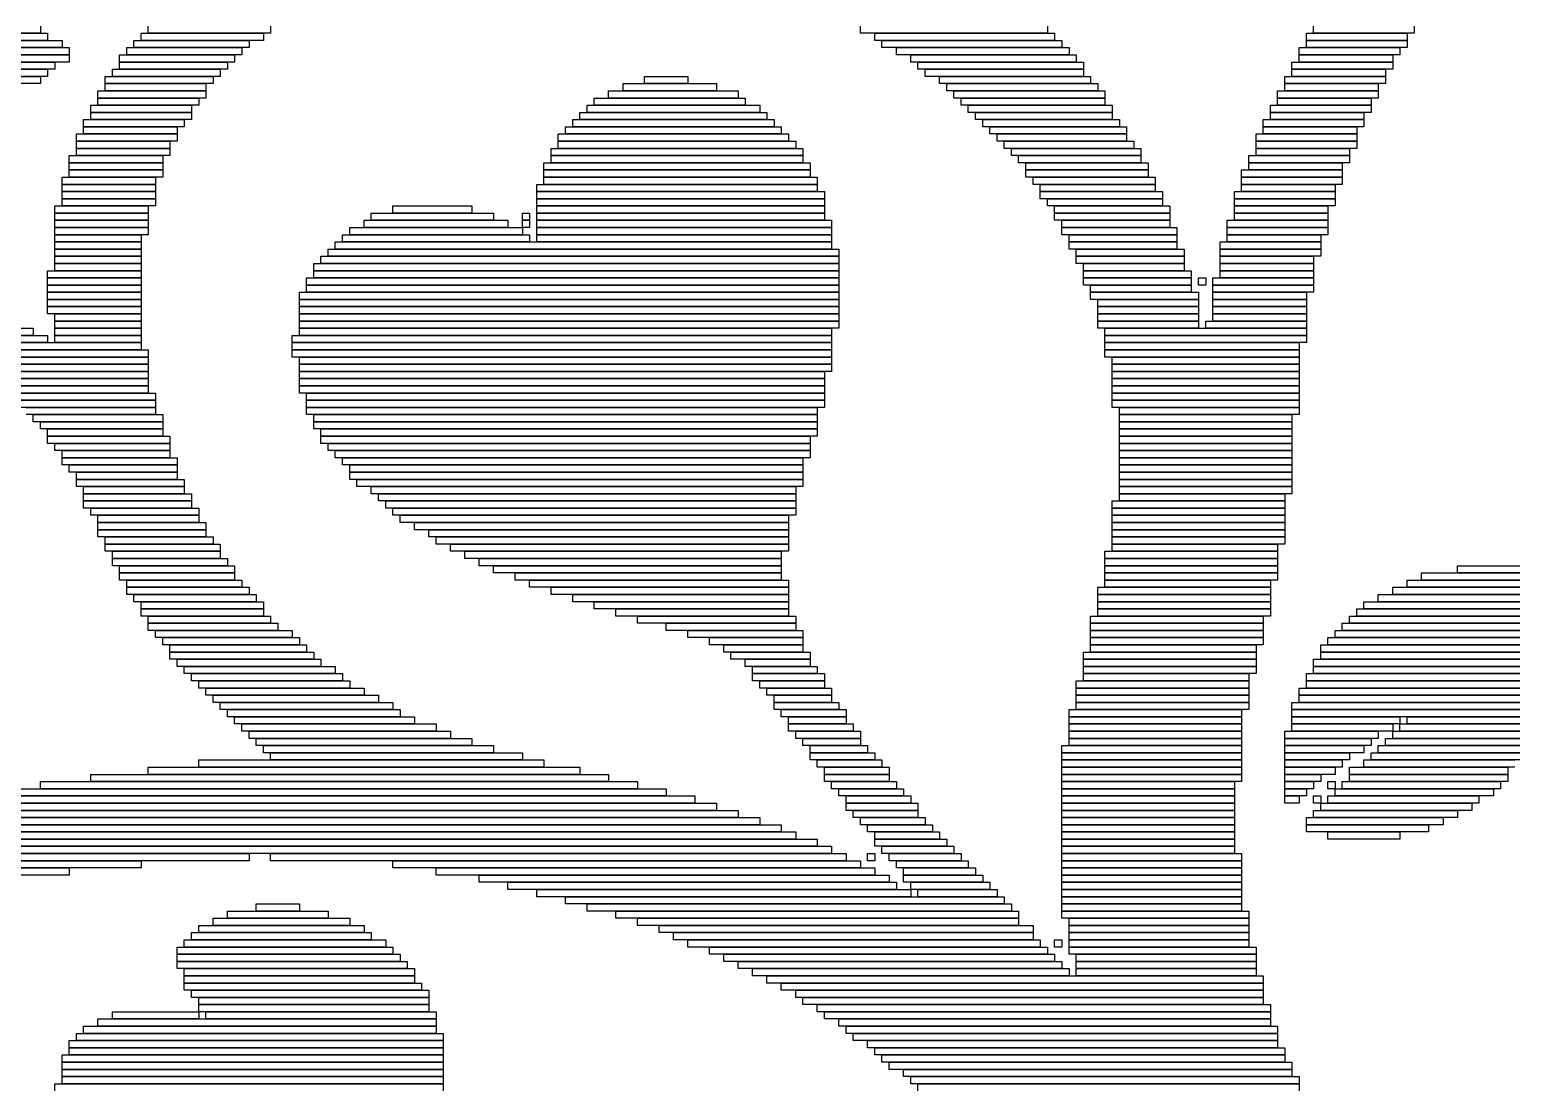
# Model space of a CAD drawing. Extents: x 48 to 975, y 50 to 982.
# Drawn here: x 250.5 to 456.5, y 624.5 to 771.5 of the extents above; entities that cross this region are included whole.
import ezdxf

# ---------------------------------------------------------------- set-up
doc = ezdxf.new("R2010")
doc.units = 0

msp = doc.modelspace()

# ---------------------------------------------------------------- linework, layer by layer
for p, q in [((252, 771), (203, 771)), ((203, 771), (253, 771)), ((252, 772), (252, 771)), ((253, 771), (253, 770)), ((266, 771), (283, 771)), ((266, 770), (266, 771)), ((267, 771), (267, 772)), ((284, 771), (267, 771)), ((283, 771), (283, 770)), ((284, 772), (284, 771)), ((366, 771), (366, 772)), ((392, 771), (366, 771)), ((368, 771), (393, 771)), ((368, 770), (368, 771)), ((392, 772), (392, 771)), ((393, 771), (393, 770)), ((428, 771), (442, 771)), ((428, 770), (428, 771)), ((429, 771), (429, 772)), ((443, 771), (429, 771)), ((442, 771), (442, 770)), ((443, 772), (443, 771)), ((253, 770), (203, 770)), ((204, 770), (255, 770)), ((255, 769), (204, 769)), ((205, 769), (256, 769)), ((255, 770), (255, 769)), ((256, 769), (256, 768)), ((264, 769), (280, 769)), ((264, 768), (264, 769)), ((265, 770), (281, 770)), ((265, 769), (265, 770)), ((281, 769), (265, 769)), ((283, 770), (266, 770)), ((280, 769), (280, 768)), ((281, 770), (281, 769)), ((393, 770), (368, 770)), ((369, 770), (394, 770)), ((369, 769), (369, 770)), ((394, 769), (369, 769)), ((371, 769), (395, 769)), ((371, 768), (371, 769)), ((394, 770), (394, 769)), ((395, 769), (395, 768)), ((427, 769), (441, 769)), ((427, 768), (427, 769)), ((442, 770), (428, 770)), ((428, 770), (442, 770)), ((428, 769), (428, 770)), ((442, 769), (428, 769)), ((441, 769), (441, 768)), ((442, 770), (442, 769)), ((256, 768), (205, 768)), ((206, 768), (256, 768)), ((256, 767), (206, 767)), ((207, 767), (254, 767)), ((254, 767), (254, 766)), ((256, 768), (256, 767)), ((263, 768), (279, 768)), ((263, 767), (263, 768)), ((279, 767), (263, 767)), ((263, 767), (278, 767)), ((263, 766), (263, 767)), ((280, 768), (264, 768)), ((278, 767), (278, 766)), ((279, 768), (279, 767)), ((395, 768), (371, 768)), ((373, 768), (396, 768)), ((373, 767), (373, 768)), ((396, 767), (373, 767)), ((374, 767), (397, 767)), ((374, 766), (374, 767)), ((396, 768), (396, 767)), ((397, 767), (397, 766)), ((426, 767), (440, 767)), ((426, 766), (426, 767)), ((441, 768), (427, 768)), ((427, 768), (440, 768)), ((427, 767), (427, 768)), ((440, 767), (427, 767)), ((440, 768), (440, 767)), ((440, 767), (440, 766)), ((254, 766), (207, 766)), ((208, 766), (253, 766)), ((253, 765), (208, 765)), ((210, 765), (252, 765)), ((252, 765), (252, 764)), ((253, 766), (253, 765)), ((261, 765), (276, 765)), ((261, 764), (261, 765)), ((262, 766), (277, 766)), ((262, 765), (262, 766)), ((277, 765), (262, 765)), ((278, 766), (263, 766)), ((276, 765), (276, 764)), ((277, 766), (277, 765)), ((336, 765), (342, 765)), ((336, 764), (336, 765)), ((342, 765), (342, 764)), ((397, 766), (374, 766)), ((375, 766), (397, 766)), ((375, 765), (375, 766)), ((397, 765), (375, 765)), ((377, 765), (398, 765)), ((377, 764), (377, 765)), ((397, 766), (397, 765)), ((398, 765), (398, 764)), ((425, 765), (439, 765)), ((425, 764), (425, 765)), ((440, 766), (426, 766)), ((426, 766), (439, 766)), ((426, 765), (426, 766)), ((439, 765), (426, 765)), ((439, 766), (439, 765)), ((439, 765), (439, 764)), ((252, 764), (210, 764)), ((260, 763), (275, 763)), ((260, 762), (260, 763)), ((276, 764), (261, 764)), ((261, 764), (275, 764)), ((261, 763), (261, 764)), ((275, 763), (261, 763)), ((275, 764), (275, 763)), ((275, 763), (275, 762)), ((331, 763), (349, 763)), ((331, 762), (331, 763)), ((333, 764), (346, 764)), ((333, 763), (333, 764)), ((346, 763), (333, 763)), ((342, 764), (336, 764)), ((346, 764), (346, 763)), ((349, 763), (349, 762)), ((398, 764), (377, 764)), ((378, 764), (399, 764)), ((378, 763), (378, 764)), ((399, 763), (378, 763)), ((379, 763), (400, 763)), ((379, 762), (379, 763)), ((399, 764), (399, 763)), ((400, 763), (400, 762)), ((424, 763), (438, 763)), ((424, 762), (424, 763)), ((439, 764), (425, 764)), ((425, 764), (438, 764)), ((425, 763), (425, 764)), ((438, 763), (425, 763)), ((438, 764), (438, 763)), ((438, 763), (438, 762)), ((259, 761), (273, 761)), ((259, 760), (259, 761)), ((275, 762), (260, 762)), ((260, 762), (274, 762)), ((260, 761), (260, 762)), ((274, 761), (260, 761)), ((273, 761), (273, 760)), ((274, 762), (274, 761)), ((328, 761), (352, 761)), ((328, 760), (328, 761)), ((329, 762), (350, 762)), ((329, 761), (329, 762)), ((350, 761), (329, 761)), ((349, 762), (331, 762)), ((350, 762), (350, 761)), ((352, 761), (352, 760)), ((400, 762), (379, 762)), ((380, 762), (400, 762)), ((380, 761), (380, 762)), ((400, 761), (380, 761)), ((381, 761), (401, 761)), ((381, 760), (381, 761)), ((400, 762), (400, 761)), ((401, 761), (401, 760)), ((423, 761), (437, 761)), ((423, 760), (423, 761)), ((438, 762), (424, 762)), ((424, 762), (437, 762)), ((424, 761), (424, 762)), ((437, 761), (424, 761)), ((437, 762), (437, 761)), ((437, 761), (437, 760)), ((258, 759), (272, 759)), ((258, 758), (258, 759)), ((273, 760), (259, 760)), ((259, 760), (273, 760)), ((259, 759), (259, 760)), ((273, 759), (259, 759)), ((272, 759), (272, 758)), ((273, 760), (273, 759)), ((326, 759), (354, 759)), ((326, 758), (326, 759)), ((327, 760), (353, 760)), ((327, 759), (327, 760)), ((353, 759), (327, 759)), ((352, 760), (328, 760)), ((353, 760), (353, 759)), ((354, 759), (354, 758)), ((401, 760), (381, 760)), ((382, 760), (401, 760)), ((382, 759), (382, 760)), ((401, 759), (382, 759)), ((383, 759), (402, 759)), ((383, 758), (383, 759)), ((401, 760), (401, 759)), ((402, 759), (402, 758)), ((422, 759), (436, 759)), ((422, 758), (422, 759)), ((437, 760), (423, 760)), ((423, 760), (436, 760)), ((423, 759), (423, 760)), ((436, 759), (423, 759)), ((436, 760), (436, 759)), ((436, 759), (436, 758)), ((257, 757), (271, 757)), ((257, 756), (257, 757)), ((272, 758), (258, 758)), ((258, 758), (271, 758)), ((258, 757), (258, 758)), ((271, 757), (258, 757)), ((271, 758), (271, 757)), ((271, 757), (271, 756)), ((324, 757), (356, 757)), ((324, 756), (324, 757)), ((325, 758), (355, 758)), ((325, 757), (325, 758)), ((355, 757), (325, 757)), ((354, 758), (326, 758)), ((355, 758), (355, 757)), ((356, 757), (356, 756)), ((402, 758), (383, 758)), ((384, 758), (403, 758)), ((384, 757), (384, 758)), ((403, 757), (384, 757)), ((385, 757), (403, 757)), ((385, 756), (385, 757)), ((403, 758), (403, 757)), ((403, 757), (403, 756)), ((421, 757), (435, 757)), ((421, 756), (421, 757)), ((436, 758), (422, 758)), ((422, 758), (435, 758)), ((422, 757), (422, 758)), ((435, 757), (422, 757)), ((435, 758), (435, 757)), ((435, 757), (435, 756)), ((256, 754), (269, 754)), ((256, 753), (256, 754)), ((271, 756), (257, 756)), ((257, 756), (270, 756)), ((257, 755), (257, 756)), ((270, 755), (257, 755)), ((257, 755), (270, 755)), ((257, 754), (257, 755)), ((270, 754), (257, 754)), ((269, 754), (269, 753)), ((270, 756), (270, 755)), ((270, 755), (270, 754)), ((323, 755), (358, 755)), ((323, 754), (323, 755)), ((358, 754), (323, 754)), ((323, 754), (358, 754)), ((323, 753), (323, 754)), ((356, 756), (324, 756)), ((324, 756), (357, 756)), ((324, 755), (324, 756)), ((357, 755), (324, 755)), ((357, 756), (357, 755)), ((358, 755), (358, 754)), ((358, 754), (358, 753)), ((403, 756), (385, 756)), ((386, 756), (404, 756)), ((386, 755), (386, 756)), ((404, 755), (386, 755)), ((387, 755), (405, 755)), ((387, 754), (387, 755)), ((405, 754), (387, 754)), ((388, 754), (405, 754)), ((388, 753), (388, 754)), ((404, 756), (404, 755)), ((405, 755), (405, 754)), ((405, 754), (405, 753)), ((420, 754), (434, 754)), ((420, 753), (420, 754)), ((435, 756), (421, 756)), ((421, 756), (435, 756)), ((421, 755), (421, 756)), ((435, 755), (421, 755)), ((421, 755), (434, 755)), ((421, 754), (421, 755)), ((434, 754), (421, 754)), ((434, 755), (434, 754)), ((434, 754), (434, 753)), ((435, 756), (435, 755)), ((269, 753), (256, 753)), ((256, 753), (269, 753)), ((256, 752), (256, 753)), ((269, 752), (256, 752)), ((256, 752), (269, 752)), ((256, 751), (256, 752)), ((269, 753), (269, 752)), ((269, 752), (269, 751)), ((322, 753), (359, 753)), ((322, 752), (322, 753)), ((359, 752), (322, 752)), ((322, 752), (359, 752)), ((322, 751), (322, 752)), ((358, 753), (323, 753)), ((359, 753), (359, 752)), ((359, 752), (359, 751)), ((405, 753), (388, 753)), ((389, 753), (406, 753)), ((389, 752), (389, 753)), ((406, 752), (389, 752)), ((389, 752), (406, 752)), ((389, 751), (389, 752)), ((406, 753), (406, 752)), ((406, 752), (406, 751)), ((419, 752), (433, 752)), ((419, 751), (419, 752)), ((434, 753), (420, 753)), ((420, 753), (433, 753)), ((420, 752), (420, 753)), ((433, 752), (420, 752)), ((433, 753), (433, 752)), ((433, 752), (433, 751)), ((255, 751), (268, 751)), ((255, 750), (255, 751)), ((268, 750), (255, 750)), ((255, 750), (268, 750)), ((255, 749), (255, 750)), ((269, 751), (256, 751)), ((268, 751), (268, 750)), ((268, 750), (268, 749)), ((321, 750), (360, 750)), ((321, 749), (321, 750)), ((359, 751), (322, 751)), ((322, 751), (360, 751)), ((322, 750), (322, 751)), ((360, 750), (322, 750)), ((360, 751), (360, 750)), ((360, 750), (360, 749)), ((406, 751), (389, 751)), ((390, 751), (407, 751)), ((390, 750), (390, 751)), ((407, 750), (390, 750)), ((391, 750), (407, 750)), ((391, 749), (391, 750)), ((407, 751), (407, 750)), ((407, 750), (407, 749)), ((433, 751), (419, 751)), ((419, 751), (433, 751)), ((419, 750), (419, 751)), ((433, 750), (419, 750)), ((419, 750), (432, 750)), ((419, 749), (419, 750)), ((432, 750), (432, 749)), ((433, 751), (433, 750)), ((268, 749), (255, 749)), ((255, 749), (268, 749)), ((255, 748), (255, 749)), ((268, 748), (255, 748)), ((255, 748), (268, 748)), ((255, 747), (255, 748)), ((268, 749), (268, 748)), ((268, 748), (268, 747)), ((360, 749), (321, 749)), ((321, 749), (361, 749)), ((321, 748), (321, 749)), ((361, 748), (321, 748)), ((321, 748), (361, 748)), ((321, 747), (321, 748)), ((361, 749), (361, 748)), ((361, 748), (361, 747)), ((407, 749), (391, 749)), ((391, 749), (408, 749)), ((391, 748), (391, 749)), ((408, 748), (391, 748)), ((392, 748), (408, 748)), ((392, 747), (392, 748)), ((408, 749), (408, 748)), ((408, 748), (408, 747)), ((418, 749), (432, 749)), ((418, 748), (418, 749)), ((432, 748), (418, 748)), ((418, 748), (432, 748)), ((418, 747), (418, 748)), ((432, 749), (419, 749)), ((432, 749), (432, 748)), ((432, 748), (432, 747)), ((254, 747), (267, 747)), ((254, 746), (254, 747)), ((267, 746), (254, 746)), ((254, 746), (267, 746)), ((254, 745), (254, 746)), ((268, 747), (255, 747)), ((267, 747), (267, 746)), ((267, 746), (267, 745)), ((298, 746), (315, 746)), ((298, 745), (298, 746)), ((301, 747), (312, 747)), ((301, 746), (301, 747)), ((312, 746), (301, 746)), ((312, 747), (312, 746)), ((315, 746), (315, 745)), ((319, 746), (320, 746)), ((319, 745), (319, 746)), ((320, 746), (320, 745)), ((361, 747), (321, 747)), ((321, 747), (361, 747)), ((321, 746), (321, 747)), ((361, 746), (321, 746)), ((321, 746), (361, 746)), ((321, 745), (321, 746)), ((361, 747), (361, 746)), ((361, 746), (361, 745)), ((408, 747), (392, 747)), ((393, 747), (409, 747)), ((393, 746), (393, 747)), ((409, 746), (393, 746)), ((393, 746), (409, 746)), ((393, 745), (393, 746)), ((409, 747), (409, 746)), ((409, 746), (409, 745)), ((432, 747), (418, 747)), ((418, 747), (431, 747)), ((418, 746), (418, 747)), ((431, 746), (418, 746)), ((418, 746), (431, 746)), ((418, 745), (418, 746)), ((431, 747), (431, 746)), ((431, 746), (431, 745)), ((267, 745), (254, 745)), ((254, 745), (267, 745)), ((254, 744), (254, 745)), ((267, 744), (254, 744)), ((254, 744), (267, 744)), ((254, 743), (254, 744)), ((267, 745), (267, 744)), ((267, 744), (267, 743)), ((295, 744), (319, 744)), ((295, 743), (295, 744)), ((297, 745), (317, 745)), ((297, 744), (297, 745)), ((317, 744), (297, 744)), ((315, 745), (298, 745)), ((317, 745), (317, 744)), ((320, 745), (319, 745)), ((319, 745), (320, 745)), ((319, 744), (319, 745)), ((320, 744), (319, 744)), ((319, 744), (319, 743)), ((320, 745), (320, 744)), ((361, 745), (321, 745)), ((321, 745), (362, 745)), ((321, 744), (321, 745)), ((362, 744), (321, 744)), ((321, 744), (362, 744)), ((321, 743), (321, 744)), ((362, 745), (362, 744)), ((362, 744), (362, 743)), ((409, 745), (393, 745)), ((394, 745), (409, 745)), ((394, 744), (394, 745)), ((409, 744), (394, 744)), ((394, 744), (410, 744)), ((394, 743), (394, 744)), ((409, 745), (409, 744)), ((410, 744), (410, 743)), ((417, 745), (431, 745)), ((417, 744), (417, 745)), ((431, 744), (417, 744)), ((417, 744), (431, 744)), ((417, 743), (417, 744)), ((431, 745), (418, 745)), ((431, 745), (431, 744)), ((431, 744), (431, 743)), ((267, 743), (254, 743)), ((254, 743), (266, 743)), ((254, 742), (254, 743)), ((266, 742), (254, 742)), ((254, 742), (266, 742)), ((254, 741), (254, 742)), ((266, 743), (266, 742)), ((266, 742), (266, 741)), ((293, 742), (362, 742)), ((293, 741), (293, 742)), ((294, 743), (320, 743)), ((294, 742), (294, 743)), ((320, 742), (294, 742)), ((319, 743), (295, 743)), ((320, 743), (320, 742)), ((362, 743), (321, 743)), ((321, 743), (362, 743)), ((321, 742), (321, 743)), ((362, 742), (321, 742)), ((362, 743), (362, 742)), ((362, 742), (362, 741)), ((410, 743), (394, 743)), ((395, 743), (410, 743)), ((395, 742), (395, 743)), ((410, 742), (395, 742)), ((395, 742), (410, 742)), ((395, 741), (395, 742)), ((410, 743), (410, 742)), ((410, 742), (410, 741)), ((416, 742), (430, 742)), ((416, 741), (416, 742)), ((431, 743), (417, 743)), ((417, 743), (430, 743)), ((417, 742), (417, 743)), ((430, 742), (417, 742)), ((430, 743), (430, 742)), ((430, 742), (430, 741)), ((266, 741), (254, 741)), ((254, 741), (266, 741)), ((254, 740), (254, 741)), ((266, 740), (254, 740)), ((254, 740), (266, 740)), ((254, 739), (254, 740)), ((266, 741), (266, 740)), ((266, 740), (266, 739)), ((291, 740), (363, 740)), ((291, 739), (291, 740)), ((292, 741), (363, 741)), ((292, 740), (292, 741)), ((363, 740), (292, 740)), ((362, 741), (293, 741)), ((363, 741), (363, 740)), ((363, 740), (363, 739)), ((410, 741), (395, 741)), ((396, 741), (411, 741)), ((396, 740), (396, 741)), ((411, 740), (396, 740)), ((396, 740), (411, 740)), ((396, 739), (396, 740)), ((411, 741), (411, 740)), ((411, 740), (411, 739)), ((430, 741), (416, 741)), ((416, 741), (430, 741)), ((416, 740), (416, 741)), ((430, 740), (416, 740)), ((416, 740), (429, 740)), ((416, 739), (416, 740)), ((429, 740), (429, 739)), ((430, 741), (430, 740)), ((253, 738), (266, 738)), ((253, 737), (253, 738)), ((266, 739), (254, 739)), ((254, 739), (266, 739)), ((254, 738), (254, 739)), ((266, 738), (254, 738)), ((266, 739), (266, 738)), ((266, 738), (266, 737)), ((290, 739), (363, 739)), ((290, 738), (290, 739)), ((363, 738), (290, 738)), ((290, 738), (363, 738)), ((290, 737), (290, 738)), ((363, 739), (291, 739)), ((363, 739), (363, 738)), ((363, 738), (363, 737)), ((411, 739), (396, 739)), ((397, 739), (411, 739)), ((397, 738), (397, 739)), ((411, 738), (397, 738)), ((397, 738), (412, 738)), ((397, 737), (397, 738)), ((411, 739), (411, 738)), ((412, 738), (412, 737)), ((429, 739), (416, 739)), ((416, 739), (429, 739)), ((416, 738), (416, 739)), ((429, 738), (416, 738)), ((416, 738), (429, 738)), ((416, 737), (416, 738)), ((429, 739), (429, 738)), ((429, 738), (429, 737)), ((266, 737), (253, 737)), ((253, 737), (266, 737)), ((253, 736), (253, 737)), ((266, 736), (253, 736)), ((253, 736), (266, 736)), ((253, 735), (253, 736)), ((266, 737), (266, 736)), ((266, 736), (266, 735)), ((289, 737), (363, 737)), ((289, 736), (289, 737)), ((363, 736), (289, 736)), ((289, 736), (363, 736)), ((289, 735), (289, 736)), ((363, 737), (290, 737)), ((363, 737), (363, 736)), ((363, 736), (363, 735)), ((412, 737), (397, 737)), ((397, 737), (412, 737)), ((397, 736), (397, 737)), ((412, 736), (397, 736)), ((398, 736), (412, 736)), ((398, 735), (398, 736)), ((412, 737), (412, 736)), ((412, 736), (412, 735)), ((413, 737), (414, 737)), ((413, 736), (413, 737)), ((414, 736), (413, 736)), ((414, 737), (414, 736)), ((415, 737), (429, 737)), ((415, 736), (415, 737)), ((429, 736), (415, 736)), ((415, 736), (429, 736)), ((415, 735), (415, 736)), ((429, 737), (416, 737)), ((429, 737), (429, 736)), ((429, 736), (429, 735)), ((266, 735), (253, 735)), ((253, 735), (266, 735)), ((253, 734), (253, 735)), ((266, 734), (253, 734)), ((253, 734), (266, 734)), ((253, 733), (253, 734)), ((266, 735), (266, 734)), ((266, 734), (266, 733)), ((288, 735), (363, 735)), ((288, 734), (288, 735)), ((363, 734), (288, 734)), ((288, 734), (363, 734)), ((288, 733), (288, 734)), ((363, 735), (289, 735)), ((363, 735), (363, 734)), ((363, 734), (363, 733)), ((412, 735), (398, 735)), ((398, 735), (413, 735)), ((398, 734), (398, 735)), ((413, 734), (398, 734)), ((399, 734), (413, 734)), ((399, 733), (399, 734)), ((413, 735), (413, 734)), ((413, 734), (413, 733)), ((429, 735), (415, 735)), ((415, 735), (428, 735)), ((415, 734), (415, 735)), ((428, 734), (415, 734)), ((415, 734), (428, 734)), ((415, 733), (415, 734)), ((428, 735), (428, 734)), ((428, 734), (428, 733)), ((266, 733), (253, 733)), ((253, 733), (266, 733)), ((253, 732), (253, 733)), ((266, 732), (253, 732)), ((254, 732), (266, 732)), ((254, 731), (254, 732)), ((266, 733), (266, 732)), ((266, 732), (266, 731)), ((363, 733), (288, 733)), ((288, 733), (363, 733)), ((288, 732), (288, 733)), ((363, 732), (288, 732)), ((288, 732), (363, 732)), ((288, 731), (288, 732)), ((363, 733), (363, 732)), ((363, 732), (363, 731)), ((413, 733), (399, 733)), ((399, 733), (413, 733)), ((399, 732), (399, 733)), ((413, 732), (399, 732)), ((399, 732), (413, 732)), ((399, 731), (399, 732)), ((413, 733), (413, 732)), ((413, 732), (413, 731)), ((428, 733), (415, 733)), ((415, 733), (428, 733)), ((415, 732), (415, 733)), ((428, 732), (415, 732)), ((415, 732), (428, 732)), ((415, 731), (415, 732)), ((428, 733), (428, 732)), ((428, 732), (428, 731)), ((212, 730), (251, 730)), ((251, 730), (251, 729)), ((266, 731), (254, 731)), ((254, 731), (266, 731)), ((254, 730), (254, 731)), ((266, 730), (254, 730)), ((254, 730), (266, 730)), ((254, 729), (254, 730)), ((266, 731), (266, 730)), ((266, 730), (266, 729)), ((363, 731), (288, 731)), ((288, 731), (363, 731)), ((288, 730), (288, 731)), ((363, 730), (288, 730)), ((288, 730), (362, 730)), ((288, 729), (288, 730)), ((362, 730), (362, 729)), ((363, 731), (363, 730)), ((413, 731), (399, 731)), ((399, 731), (413, 731)), ((399, 730), (399, 731)), ((413, 730), (399, 730)), ((400, 730), (428, 730)), ((400, 729), (400, 730)), ((413, 731), (413, 730)), ((414, 731), (428, 731)), ((414, 730), (414, 731)), ((428, 730), (414, 730)), ((428, 731), (415, 731)), ((428, 731), (428, 730)), ((428, 730), (428, 729)), ((208, 728), (266, 728)), ((210, 729), (253, 729)), ((253, 728), (210, 728)), ((251, 729), (212, 729)), ((253, 729), (253, 728)), ((266, 729), (254, 729)), ((254, 729), (266, 729)), ((254, 728), (254, 729)), ((266, 728), (254, 728)), ((266, 729), (266, 728)), ((266, 728), (266, 727)), ((287, 729), (362, 729)), ((287, 728), (287, 729)), ((362, 728), (287, 728)), ((287, 728), (362, 728)), ((287, 727), (287, 728)), ((362, 729), (288, 729)), ((362, 729), (362, 728)), ((362, 728), (362, 727)), ((428, 729), (400, 729)), ((400, 729), (428, 729)), ((400, 728), (400, 729)), ((428, 728), (400, 728)), ((400, 728), (427, 728)), ((400, 727), (400, 728)), ((427, 728), (427, 727)), ((428, 729), (428, 728)), ((266, 727), (208, 727)), ((233, 727), (267, 727)), ((267, 726), (233, 726)), ((237, 726), (267, 726)), ((267, 727), (267, 726)), ((267, 726), (267, 725)), ((362, 727), (287, 727)), ((287, 727), (362, 727)), ((287, 726), (287, 727)), ((362, 726), (287, 726)), ((288, 726), (362, 726)), ((288, 725), (288, 726)), ((362, 727), (362, 726)), ((362, 726), (362, 725)), ((427, 727), (400, 727)), ((400, 727), (427, 727)), ((400, 726), (400, 727)), ((427, 726), (400, 726)), ((401, 726), (427, 726)), ((401, 725), (401, 726)), ((427, 727), (427, 726)), ((427, 726), (427, 725)), ((267, 725), (237, 725)), ((240, 725), (267, 725)), ((267, 724), (240, 724)), ((242, 724), (267, 724)), ((267, 725), (267, 724)), ((267, 724), (267, 723)), ((362, 725), (288, 725)), ((288, 725), (362, 725)), ((288, 724), (288, 725)), ((362, 724), (288, 724)), ((288, 724), (361, 724)), ((288, 723), (288, 724)), ((361, 724), (361, 723)), ((362, 725), (362, 724)), ((427, 725), (401, 725)), ((401, 725), (427, 725)), ((401, 724), (401, 725)), ((427, 724), (401, 724)), ((401, 724), (427, 724)), ((401, 723), (401, 724)), ((427, 725), (427, 724)), ((427, 724), (427, 723)), ((267, 723), (242, 723)), ((244, 723), (267, 723)), ((267, 722), (244, 722)), ((246, 722), (267, 722)), ((267, 721), (246, 721)), ((247, 721), (268, 721)), ((267, 723), (267, 722)), ((267, 722), (267, 721)), ((268, 721), (268, 720)), ((361, 723), (288, 723)), ((288, 723), (361, 723)), ((288, 722), (288, 723)), ((361, 722), (288, 722)), ((288, 722), (361, 722)), ((288, 721), (288, 722)), ((361, 721), (288, 721)), ((289, 721), (361, 721)), ((289, 720), (289, 721)), ((361, 723), (361, 722)), ((361, 722), (361, 721)), ((361, 721), (361, 720)), ((427, 723), (401, 723)), ((401, 723), (427, 723)), ((401, 722), (401, 723)), ((427, 722), (401, 722)), ((401, 722), (427, 722)), ((401, 721), (401, 722)), ((427, 721), (401, 721)), ((401, 721), (427, 721)), ((401, 720), (401, 721)), ((427, 723), (427, 722)), ((427, 722), (427, 721)), ((427, 721), (427, 720)), ((268, 720), (247, 720)), ((248, 720), (268, 720)), ((268, 719), (248, 719)), ((250, 719), (268, 719)), ((268, 720), (268, 719)), ((268, 719), (268, 718)), ((361, 720), (289, 720)), ((289, 720), (361, 720)), ((289, 719), (289, 720)), ((361, 719), (289, 719)), ((289, 719), (360, 719)), ((289, 718), (289, 719)), ((360, 719), (360, 718)), ((361, 720), (361, 719)), ((427, 720), (401, 720)), ((401, 720), (427, 720)), ((401, 719), (401, 720)), ((427, 719), (401, 719)), ((402, 719), (427, 719)), ((402, 718), (402, 719)), ((427, 720), (427, 719)), ((427, 719), (427, 718)), ((268, 718), (250, 718)), ((251, 718), (269, 718)), ((251, 717), (251, 718)), ((269, 717), (251, 717)), ((252, 717), (269, 717)), ((252, 716), (252, 717)), ((269, 718), (269, 717)), ((269, 717), (269, 716)), ((360, 718), (289, 718)), ((290, 718), (360, 718)), ((290, 717), (290, 718)), ((360, 717), (290, 717)), ((290, 717), (360, 717)), ((290, 716), (290, 717)), ((360, 718), (360, 717)), ((360, 717), (360, 716)), ((427, 718), (402, 718)), ((402, 718), (426, 718)), ((402, 717), (402, 718)), ((426, 717), (402, 717)), ((402, 717), (426, 717)), ((402, 716), (402, 717)), ((426, 718), (426, 717)), ((426, 717), (426, 716)), ((269, 716), (252, 716)), ((253, 716), (269, 716)), ((253, 715), (253, 716)), ((269, 715), (253, 715)), ((253, 715), (270, 715)), ((253, 714), (253, 715)), ((269, 716), (269, 715)), ((270, 715), (270, 714)), ((360, 716), (290, 716)), ((291, 716), (360, 716)), ((291, 715), (291, 716)), ((360, 715), (291, 715)), ((291, 715), (359, 715)), ((291, 714), (291, 715)), ((359, 715), (359, 714)), ((360, 716), (360, 715)), ((426, 716), (402, 716)), ((402, 716), (426, 716)), ((402, 715), (402, 716)), ((426, 715), (402, 715)), ((402, 715), (426, 715)), ((402, 714), (402, 715)), ((426, 716), (426, 715)), ((426, 715), (426, 714)), ((270, 714), (253, 714)), ((254, 714), (270, 714)), ((254, 713), (254, 714)), ((270, 713), (254, 713)), ((255, 713), (270, 713)), ((255, 712), (255, 713)), ((270, 714), (270, 713)), ((270, 713), (270, 712)), ((359, 714), (291, 714)), ((292, 714), (359, 714)), ((292, 713), (292, 714)), ((359, 713), (292, 713)), ((293, 713), (359, 713)), ((293, 712), (293, 713)), ((359, 714), (359, 713)), ((359, 713), (359, 712)), ((426, 714), (402, 714)), ((402, 714), (426, 714)), ((402, 713), (402, 714)), ((426, 713), (402, 713)), ((402, 713), (426, 713)), ((402, 712), (402, 713)), ((426, 714), (426, 713)), ((426, 713), (426, 712)), ((270, 712), (255, 712)), ((255, 712), (271, 712)), ((255, 711), (255, 712)), ((271, 711), (255, 711)), ((256, 711), (271, 711)), ((256, 710), (256, 711)), ((271, 712), (271, 711)), ((271, 711), (271, 710)), ((359, 712), (293, 712)), ((294, 712), (358, 712)), ((294, 711), (294, 712)), ((358, 711), (294, 711)), ((295, 711), (358, 711)), ((295, 710), (295, 711)), ((358, 712), (358, 711)), ((358, 711), (358, 710)), ((426, 712), (402, 712)), ((402, 712), (426, 712)), ((402, 711), (402, 712)), ((426, 711), (402, 711)), ((402, 711), (426, 711)), ((402, 710), (402, 711)), ((426, 712), (426, 711)), ((426, 711), (426, 710)), ((271, 710), (256, 710)), ((257, 710), (271, 710)), ((257, 709), (257, 710)), ((271, 709), (257, 709)), ((257, 709), (272, 709)), ((257, 708), (257, 709)), ((271, 710), (271, 709)), ((272, 709), (272, 708)), ((358, 710), (295, 710)), ((295, 710), (358, 710)), ((295, 709), (295, 710)), ((358, 709), (295, 709)), ((296, 709), (358, 709)), ((296, 708), (296, 709)), ((358, 710), (358, 709)), ((358, 709), (358, 708)), ((426, 710), (402, 710)), ((402, 710), (426, 710)), ((402, 709), (402, 710)), ((426, 709), (402, 709)), ((402, 709), (426, 709)), ((402, 708), (402, 709)), ((426, 710), (426, 709)), ((426, 709), (426, 708)), ((272, 708), (257, 708)), ((258, 708), (272, 708)), ((258, 707), (258, 708)), ((272, 707), (258, 707)), ((258, 707), (273, 707)), ((258, 706), (258, 707)), ((272, 708), (272, 707)), ((273, 707), (273, 706)), ((358, 708), (296, 708)), ((298, 708), (357, 708)), ((298, 707), (298, 708)), ((357, 707), (298, 707)), ((299, 707), (357, 707)), ((299, 706), (299, 707)), ((357, 708), (357, 707)), ((357, 707), (357, 706)), ((426, 708), (402, 708)), ((402, 708), (426, 708)), ((402, 707), (402, 708)), ((426, 707), (402, 707)), ((402, 707), (425, 707)), ((402, 706), (402, 707)), ((425, 707), (425, 706)), ((426, 708), (426, 707)), ((273, 706), (258, 706)), ((258, 706), (273, 706)), ((258, 705), (258, 706)), ((273, 705), (258, 705)), ((259, 705), (274, 705)), ((259, 704), (259, 705)), ((273, 706), (273, 705)), ((274, 705), (274, 704)), ((357, 706), (299, 706)), ((300, 706), (357, 706)), ((300, 705), (300, 706)), ((357, 705), (300, 705)), ((301, 705), (357, 705)), ((301, 704), (301, 705)), ((357, 706), (357, 705)), ((357, 705), (357, 704)), ((401, 706), (425, 706)), ((401, 705), (401, 706)), ((425, 705), (401, 705)), ((401, 705), (425, 705)), ((401, 704), (401, 705)), ((425, 706), (402, 706)), ((425, 706), (425, 705)), ((425, 705), (425, 704)), ((274, 704), (259, 704)), ((260, 704), (274, 704)), ((260, 703), (260, 704)), ((274, 703), (260, 703)), ((260, 703), (275, 703)), ((260, 702), (260, 703)), ((274, 704), (274, 703)), ((275, 703), (275, 702)), ((357, 704), (301, 704)), ((302, 704), (356, 704)), ((302, 703), (302, 704)), ((356, 703), (302, 703)), ((304, 703), (356, 703)), ((304, 702), (304, 703)), ((356, 704), (356, 703)), ((356, 703), (356, 702)), ((425, 704), (401, 704)), ((401, 704), (425, 704)), ((401, 703), (401, 704)), ((425, 703), (401, 703)), ((401, 703), (425, 703)), ((401, 702), (401, 703)), ((425, 704), (425, 703)), ((425, 703), (425, 702)), ((275, 702), (260, 702)), ((260, 702), (275, 702)), ((260, 701), (260, 702)), ((275, 701), (260, 701)), ((261, 701), (276, 701)), ((261, 700), (261, 701)), ((275, 702), (275, 701)), ((276, 701), (276, 700)), ((356, 702), (304, 702)), ((306, 702), (356, 702)), ((306, 701), (306, 702)), ((356, 701), (306, 701)), ((307, 701), (356, 701)), ((307, 700), (307, 701)), ((356, 702), (356, 701)), ((356, 701), (356, 700)), ((425, 702), (401, 702)), ((401, 702), (425, 702)), ((401, 701), (401, 702)), ((425, 701), (401, 701)), ((401, 701), (425, 701)), ((401, 700), (401, 701)), ((425, 702), (425, 701)), ((425, 701), (425, 700)), ((276, 700), (261, 700)), ((261, 700), (277, 700)), ((261, 699), (261, 700)), ((277, 699), (261, 699)), ((262, 699), (277, 699)), ((262, 698), (262, 699)), ((277, 700), (277, 699)), ((277, 699), (277, 698)), ((356, 700), (307, 700)), ((309, 700), (356, 700)), ((309, 699), (309, 700)), ((356, 699), (309, 699)), ((311, 699), (355, 699)), ((311, 698), (311, 699)), ((355, 699), (355, 698)), ((356, 700), (356, 699)), ((400, 699), (424, 699)), ((400, 698), (400, 699)), ((425, 700), (401, 700)), ((401, 700), (424, 700)), ((401, 699), (401, 700)), ((424, 699), (401, 699)), ((424, 700), (424, 699)), ((424, 699), (424, 698)), ((277, 698), (262, 698)), ((262, 698), (278, 698)), ((262, 697), (262, 698)), ((278, 697), (262, 697)), ((263, 697), (279, 697)), ((263, 696), (263, 697)), ((278, 698), (278, 697)), ((279, 697), (279, 696)), ((355, 698), (311, 698)), ((313, 698), (355, 698)), ((313, 697), (313, 698)), ((355, 697), (313, 697)), ((315, 697), (355, 697)), ((315, 696), (315, 697)), ((355, 698), (355, 697)), ((355, 697), (355, 696)), ((424, 698), (400, 698)), ((400, 698), (424, 698)), ((400, 697), (400, 698)), ((424, 697), (400, 697)), ((400, 697), (424, 697)), ((400, 696), (400, 697)), ((424, 698), (424, 697)), ((424, 697), (424, 696)), ((449, 697), (467, 697)), ((449, 696), (449, 697)), ((279, 696), (263, 696)), ((263, 696), (279, 696)), ((263, 695), (263, 696)), ((279, 695), (263, 695)), ((264, 695), (280, 695)), ((264, 694), (264, 695)), ((279, 696), (279, 695)), ((280, 695), (280, 694)), ((355, 696), (315, 696)), ((318, 696), (355, 696)), ((318, 695), (318, 696)), ((355, 695), (318, 695)), ((320, 695), (356, 695)), ((320, 694), (320, 695)), ((355, 696), (355, 695)), ((356, 695), (356, 694)), ((424, 696), (400, 696)), ((400, 696), (424, 696)), ((400, 695), (400, 696)), ((424, 695), (400, 695)), ((400, 695), (423, 695)), ((400, 694), (400, 695)), ((423, 695), (423, 694)), ((424, 696), (424, 695)), ((442, 695), (466, 695)), ((442, 694), (442, 695)), ((444, 696), (466, 696)), ((444, 695), (444, 696)), ((466, 695), (444, 695)), ((467, 696), (449, 696)), ((280, 694), (264, 694)), ((264, 694), (281, 694)), ((264, 693), (264, 694)), ((281, 693), (264, 693)), ((265, 693), (282, 693)), ((265, 692), (265, 693)), ((281, 694), (281, 693)), ((282, 693), (282, 692)), ((356, 694), (320, 694)), ((323, 694), (356, 694)), ((323, 693), (323, 694)), ((356, 693), (323, 693)), ((326, 693), (356, 693)), ((326, 692), (326, 693)), ((356, 694), (356, 693)), ((356, 693), (356, 692)), ((399, 694), (423, 694)), ((399, 693), (399, 694)), ((423, 693), (399, 693)), ((399, 693), (423, 693)), ((399, 692), (399, 693)), ((423, 694), (400, 694)), ((423, 694), (423, 693)), ((423, 693), (423, 692)), ((438, 693), (466, 693)), ((438, 692), (438, 693)), ((440, 694), (466, 694)), ((440, 693), (440, 694)), ((466, 693), (440, 693)), ((466, 694), (442, 694)), ((282, 692), (265, 692)), ((266, 692), (283, 692)), ((266, 691), (266, 692)), ((283, 691), (266, 691)), ((266, 691), (283, 691)), ((266, 690), (266, 691)), ((283, 692), (283, 691)), ((283, 691), (283, 690)), ((356, 692), (326, 692)), ((329, 692), (356, 692)), ((329, 691), (329, 692)), ((356, 691), (329, 691)), ((332, 691), (356, 691)), ((332, 690), (332, 691)), ((356, 692), (356, 691)), ((356, 691), (356, 690)), ((423, 692), (399, 692)), ((399, 692), (423, 692)), ((399, 691), (399, 692)), ((423, 691), (399, 691)), ((399, 691), (423, 691)), ((399, 690), (399, 691)), ((423, 692), (423, 691)), ((423, 691), (423, 690)), ((435, 691), (465, 691)), ((435, 690), (435, 691)), ((436, 692), (465, 692)), ((436, 691), (436, 692)), ((465, 691), (436, 691)), ((466, 692), (438, 692)), ((283, 690), (266, 690)), ((267, 690), (284, 690)), ((267, 689), (267, 690)), ((284, 689), (267, 689)), ((267, 689), (285, 689)), ((267, 688), (267, 689)), ((284, 690), (284, 689)), ((285, 689), (285, 688)), ((356, 690), (332, 690)), ((335, 690), (357, 690)), ((335, 689), (335, 690)), ((357, 689), (335, 689)), ((339, 689), (357, 689)), ((339, 688), (339, 689)), ((357, 690), (357, 689)), ((357, 689), (357, 688)), ((398, 690), (422, 690)), ((398, 689), (398, 690)), ((422, 689), (398, 689)), ((398, 689), (422, 689)), ((398, 688), (398, 689)), ((423, 690), (399, 690)), ((422, 690), (422, 689)), ((422, 689), (422, 688)), ((433, 689), (465, 689)), ((433, 688), (433, 689)), ((434, 690), (465, 690)), ((434, 689), (434, 690)), ((465, 689), (434, 689)), ((465, 690), (435, 690)), ((285, 688), (267, 688)), ((268, 688), (287, 688)), ((268, 687), (268, 688)), ((287, 687), (268, 687)), ((269, 687), (288, 687)), ((269, 686), (269, 687)), ((288, 686), (269, 686)), ((270, 686), (289, 686)), ((270, 685), (270, 686)), ((287, 688), (287, 687)), ((288, 687), (288, 686)), ((289, 686), (289, 685)), ((357, 688), (339, 688)), ((342, 688), (358, 688)), ((342, 687), (342, 688)), ((358, 687), (342, 687)), ((345, 687), (358, 687)), ((345, 686), (345, 687)), ((358, 686), (345, 686)), ((347, 686), (358, 686)), ((347, 685), (347, 686)), ((358, 688), (358, 687)), ((358, 687), (358, 686)), ((358, 686), (358, 685)), ((422, 688), (398, 688)), ((398, 688), (422, 688)), ((398, 687), (398, 688)), ((422, 687), (398, 687)), ((398, 687), (422, 687)), ((398, 686), (398, 687)), ((422, 686), (398, 686)), ((398, 686), (421, 686)), ((398, 685), (398, 686)), ((421, 686), (421, 685)), ((422, 688), (422, 687)), ((422, 687), (422, 686)), ((430, 686), (464, 686)), ((430, 685), (430, 686)), ((431, 687), (464, 687)), ((431, 686), (431, 687)), ((464, 686), (431, 686)), ((432, 688), (464, 688)), ((432, 687), (432, 688)), ((464, 687), (432, 687)), ((465, 688), (433, 688)), ((289, 685), (270, 685)), ((270, 685), (290, 685)), ((270, 684), (270, 685)), ((290, 684), (270, 684)), ((271, 684), (291, 684)), ((271, 683), (271, 684)), ((290, 685), (290, 684)), ((291, 684), (291, 683)), ((358, 685), (347, 685)), ((348, 685), (359, 685)), ((348, 684), (348, 685)), ((359, 684), (348, 684)), ((350, 684), (359, 684)), ((350, 683), (350, 684)), ((359, 685), (359, 684)), ((359, 684), (359, 683)), ((397, 685), (421, 685)), ((397, 684), (397, 685)), ((421, 684), (397, 684)), ((397, 684), (421, 684)), ((397, 683), (397, 684)), ((421, 685), (398, 685)), ((421, 685), (421, 684)), ((421, 684), (421, 683)), ((429, 684), (464, 684)), ((429, 683), (429, 684)), ((464, 685), (430, 685)), ((430, 685), (464, 685)), ((430, 684), (430, 685)), ((464, 684), (430, 684)), ((291, 683), (271, 683)), ((272, 683), (293, 683)), ((272, 682), (272, 683)), ((293, 682), (272, 682)), ((273, 682), (294, 682)), ((273, 681), (273, 682)), ((293, 683), (293, 682)), ((294, 682), (294, 681)), ((359, 683), (350, 683)), ((351, 683), (360, 683)), ((351, 682), (351, 683)), ((360, 682), (351, 682)), ((351, 682), (361, 682)), ((351, 681), (351, 682)), ((360, 683), (360, 682)), ((361, 682), (361, 681)), ((421, 683), (397, 683)), ((397, 683), (421, 683)), ((397, 682), (397, 683)), ((421, 682), (397, 682)), ((397, 682), (420, 682)), ((397, 681), (397, 682)), ((420, 682), (420, 681)), ((421, 683), (421, 682)), ((428, 682), (463, 682)), ((428, 681), (428, 682)), ((464, 683), (429, 683)), ((429, 683), (463, 683)), ((429, 682), (429, 683)), ((463, 682), (429, 682)), ((294, 681), (273, 681)), ((274, 681), (295, 681)), ((274, 680), (274, 681)), ((295, 680), (274, 680)), ((275, 680), (297, 680)), ((275, 679), (275, 680)), ((295, 681), (295, 680)), ((297, 680), (297, 679)), ((361, 681), (351, 681)), ((352, 681), (361, 681)), ((352, 680), (352, 681)), ((361, 680), (352, 680)), ((353, 680), (362, 680)), ((353, 679), (353, 680)), ((361, 681), (361, 680)), ((362, 680), (362, 679)), ((396, 681), (420, 681)), ((396, 680), (396, 681)), ((420, 680), (396, 680)), ((396, 680), (420, 680)), ((396, 679), (396, 680)), ((420, 681), (397, 681)), ((420, 681), (420, 680)), ((420, 680), (420, 679)), ((427, 680), (463, 680)), ((427, 679), (427, 680)), ((463, 681), (428, 681)), ((428, 681), (463, 681)), ((428, 680), (428, 681)), ((463, 680), (428, 680)), ((297, 679), (275, 679)), ((276, 679), (299, 679)), ((276, 678), (276, 679)), ((299, 678), (276, 678)), ((277, 678), (301, 678)), ((277, 677), (277, 678)), ((299, 679), (299, 678)), ((301, 678), (301, 677)), ((362, 679), (353, 679)), ((354, 679), (362, 679)), ((354, 678), (354, 679)), ((362, 678), (354, 678)), ((354, 678), (363, 678)), ((354, 677), (354, 678)), ((362, 679), (362, 678)), ((363, 678), (363, 677)), ((420, 679), (396, 679)), ((396, 679), (420, 679)), ((396, 678), (396, 679)), ((420, 678), (396, 678)), ((396, 678), (420, 678)), ((396, 677), (396, 678)), ((420, 679), (420, 678)), ((420, 678), (420, 677)), ((426, 678), (462, 678)), ((426, 677), (426, 678)), ((463, 679), (427, 679)), ((427, 679), (462, 679)), ((427, 678), (427, 679)), ((462, 678), (427, 678)), ((301, 677), (277, 677)), ((278, 677), (302, 677)), ((278, 676), (278, 677)), ((302, 676), (278, 676)), ((279, 676), (304, 676)), ((279, 675), (279, 676)), ((302, 677), (302, 676)), ((304, 676), (304, 675)), ((363, 677), (354, 677)), ((355, 677), (364, 677)), ((355, 676), (355, 677)), ((364, 676), (355, 676)), ((356, 676), (364, 676)), ((356, 675), (356, 676)), ((364, 677), (364, 676)), ((364, 676), (364, 675)), ((395, 677), (419, 677)), ((395, 676), (395, 677)), ((419, 676), (395, 676)), ((395, 676), (419, 676)), ((395, 675), (395, 676)), ((420, 677), (396, 677)), ((419, 677), (419, 676)), ((419, 676), (419, 675)), ((462, 677), (426, 677)), ((426, 677), (461, 677)), ((426, 676), (426, 677)), ((461, 676), (426, 676)), ((426, 676), (441, 676)), ((426, 675), (426, 676)), ((441, 676), (441, 675)), ((442, 676), (461, 676)), ((442, 675), (442, 676)), ((304, 675), (279, 675)), ((280, 675), (307, 675)), ((280, 674), (280, 675)), ((307, 674), (280, 674)), ((281, 674), (309, 674)), ((281, 673), (281, 674)), ((307, 675), (307, 674)), ((309, 674), (309, 673)), ((364, 675), (356, 675)), ((356, 675), (365, 675)), ((356, 674), (356, 675)), ((365, 674), (356, 674)), ((357, 674), (366, 674)), ((357, 673), (357, 674)), ((365, 675), (365, 674)), ((366, 674), (366, 673)), ((419, 675), (395, 675)), ((395, 675), (419, 675)), ((395, 674), (395, 675)), ((419, 674), (395, 674)), ((395, 674), (419, 674)), ((395, 673), (395, 674)), ((419, 675), (419, 674)), ((419, 674), (419, 673)), ((425, 674), (438, 674)), ((425, 673), (425, 674)), ((441, 675), (426, 675)), ((426, 675), (440, 675)), ((426, 674), (426, 675)), ((440, 674), (426, 674)), ((438, 674), (438, 673)), ((440, 675), (440, 674)), ((440, 674), (460, 674)), ((440, 673), (440, 674)), ((441, 675), (460, 675)), ((441, 674), (441, 675)), ((460, 674), (441, 674)), ((461, 675), (442, 675)), ((309, 673), (281, 673)), ((282, 673), (312, 673)), ((282, 672), (282, 673)), ((312, 672), (282, 672)), ((283, 672), (315, 672)), ((283, 671), (283, 672)), ((312, 673), (312, 672)), ((315, 672), (315, 671)), ((366, 673), (357, 673)), ((358, 673), (366, 673)), ((358, 672), (358, 673)), ((366, 672), (358, 672)), ((359, 672), (367, 672)), ((359, 671), (359, 672)), ((366, 673), (366, 672)), ((367, 672), (367, 671)), ((394, 672), (419, 672)), ((394, 671), (394, 672)), ((419, 673), (395, 673)), ((395, 673), (419, 673)), ((395, 672), (395, 673)), ((419, 672), (395, 672)), ((419, 673), (419, 672)), ((419, 672), (419, 671)), ((438, 673), (425, 673)), ((425, 673), (437, 673)), ((425, 672), (425, 673)), ((437, 672), (425, 672)), ((425, 672), (436, 672)), ((425, 671), (425, 672)), ((436, 672), (436, 671)), ((437, 673), (437, 672)), ((438, 672), (459, 672)), ((438, 671), (438, 672)), ((439, 673), (459, 673)), ((439, 672), (439, 673)), ((459, 672), (439, 672)), ((460, 673), (440, 673)), ((274, 670), (322, 670)), ((274, 669), (274, 670)), ((315, 671), (283, 671)), ((284, 671), (319, 671)), ((284, 670), (284, 671)), ((319, 670), (284, 670)), ((319, 671), (319, 670)), ((322, 670), (322, 669)), ((367, 671), (359, 671)), ((359, 671), (368, 671)), ((359, 670), (359, 671)), ((368, 670), (359, 670)), ((360, 670), (369, 670)), ((360, 669), (360, 670)), ((368, 671), (368, 670)), ((369, 670), (369, 669)), ((419, 671), (394, 671)), ((394, 671), (419, 671)), ((394, 670), (394, 671)), ((419, 670), (394, 670)), ((394, 670), (419, 670)), ((394, 669), (394, 670)), ((419, 671), (419, 670)), ((419, 670), (419, 669)), ((436, 671), (425, 671)), ((425, 671), (434, 671)), ((425, 670), (425, 671)), ((434, 670), (425, 670)), ((425, 670), (433, 670)), ((425, 669), (425, 670)), ((433, 670), (433, 669)), ((434, 671), (434, 670)), ((436, 670), (457, 670)), ((436, 669), (436, 670)), ((437, 671), (458, 671)), ((437, 670), (437, 671)), ((458, 670), (437, 670)), ((459, 671), (438, 671)), ((259, 668), (331, 668)), ((259, 667), (259, 668)), ((267, 669), (327, 669)), ((267, 668), (267, 669)), ((327, 668), (267, 668)), ((322, 669), (274, 669)), ((327, 669), (327, 668)), ((331, 668), (331, 667)), ((369, 669), (360, 669)), ((361, 669), (370, 669)), ((361, 668), (361, 669)), ((370, 668), (361, 668)), ((361, 668), (370, 668)), ((361, 667), (361, 668)), ((370, 669), (370, 668)), ((370, 668), (370, 667)), ((419, 669), (394, 669)), ((394, 669), (419, 669)), ((394, 668), (394, 669)), ((419, 668), (394, 668)), ((394, 668), (419, 668)), ((394, 667), (394, 668)), ((419, 669), (419, 668)), ((419, 668), (419, 667)), ((433, 669), (425, 669)), ((425, 669), (432, 669)), ((425, 668), (425, 669)), ((432, 668), (425, 668)), ((425, 668), (430, 668)), ((425, 667), (425, 668)), ((430, 668), (430, 667)), ((432, 669), (432, 668)), ((434, 669), (456, 669)), ((434, 668), (434, 669)), ((456, 668), (434, 668)), ((434, 668), (456, 668)), ((434, 667), (434, 668)), ((457, 669), (436, 669)), ((456, 669), (456, 668)), ((456, 668), (456, 667)), ((245, 666), (339, 666)), ((252, 667), (335, 667)), ((252, 666), (252, 667)), ((335, 666), (252, 666)), ((331, 667), (259, 667)), ((335, 667), (335, 666)), ((339, 666), (339, 665)), ((370, 667), (361, 667)), ((362, 667), (371, 667)), ((362, 666), (362, 667)), ((371, 666), (362, 666)), ((363, 666), (372, 666)), ((363, 665), (363, 666)), ((371, 667), (371, 666)), ((372, 666), (372, 665)), ((419, 667), (394, 667)), ((394, 667), (418, 667)), ((394, 666), (394, 667)), ((418, 666), (394, 666)), ((394, 666), (418, 666)), ((394, 665), (394, 666)), ((418, 667), (418, 666)), ((418, 666), (418, 665)), ((430, 667), (425, 667)), ((425, 667), (429, 667)), ((425, 666), (425, 667)), ((429, 666), (425, 666)), ((425, 666), (428, 666)), ((425, 665), (425, 666)), ((428, 666), (428, 665)), ((429, 667), (429, 666)), ((431, 667), (432, 667)), ((431, 666), (431, 667)), ((432, 666), (431, 666)), ((432, 667), (432, 666)), ((432, 666), (454, 666)), ((432, 665), (432, 666)), ((433, 667), (455, 667)), ((433, 666), (433, 667)), ((455, 666), (433, 666)), ((456, 667), (434, 667)), ((454, 666), (454, 665)), ((455, 667), (455, 666)), ((186, 664), (346, 664)), ((235, 665), (343, 665)), ((343, 664), (235, 664)), ((339, 665), (245, 665)), ((343, 665), (343, 664)), ((346, 664), (346, 663)), ((372, 665), (363, 665)), ((364, 665), (373, 665)), ((364, 664), (364, 665)), ((373, 664), (364, 664)), ((364, 664), (374, 664)), ((364, 663), (364, 664)), ((373, 665), (373, 664)), ((374, 664), (374, 663)), ((418, 665), (394, 665)), ((394, 665), (418, 665)), ((394, 664), (394, 665)), ((418, 664), (394, 664)), ((394, 664), (418, 664)), ((394, 663), (394, 664)), ((418, 665), (418, 664)), ((418, 664), (418, 663)), ((428, 665), (425, 665)), ((425, 665), (427, 665)), ((425, 664), (425, 665)), ((427, 664), (425, 664)), ((427, 665), (427, 664)), ((429, 665), (430, 665)), ((429, 664), (429, 665)), ((430, 664), (429, 664)), ((430, 665), (430, 664)), ((430, 664), (451, 664)), ((430, 663), (430, 664)), ((431, 665), (452, 665)), ((431, 664), (431, 665)), ((452, 664), (431, 664)), ((454, 665), (432, 665)), ((451, 664), (451, 663)), ((452, 665), (452, 664)), ((346, 663), (186, 663)), ((189, 663), (349, 663)), ((349, 662), (189, 662)), ((192, 662), (352, 662)), ((349, 663), (349, 662)), ((352, 662), (352, 661)), ((374, 663), (364, 663)), ((365, 663), (374, 663)), ((365, 662), (365, 663)), ((374, 662), (365, 662)), ((366, 662), (375, 662)), ((366, 661), (366, 662)), ((374, 663), (374, 662)), ((375, 662), (375, 661)), ((418, 663), (394, 663)), ((394, 663), (418, 663)), ((394, 662), (394, 663)), ((418, 662), (394, 662)), ((394, 662), (418, 662)), ((394, 661), (394, 662)), ((418, 663), (418, 662)), ((418, 662), (418, 661)), ((428, 662), (447, 662)), ((428, 661), (428, 662)), ((429, 663), (449, 663)), ((429, 662), (429, 663)), ((449, 662), (429, 662)), ((451, 663), (430, 663)), ((447, 662), (447, 661)), ((449, 663), (449, 662)), ((352, 661), (192, 661)), ((195, 661), (355, 661)), ((355, 660), (195, 660)), ((198, 660), (357, 660)), ((355, 661), (355, 660)), ((357, 660), (357, 659)), ((375, 661), (366, 661)), ((367, 661), (376, 661)), ((367, 660), (367, 661)), ((376, 660), (367, 660)), ((368, 660), (377, 660)), ((368, 659), (368, 660)), ((376, 661), (376, 660)), ((377, 660), (377, 659)), ((418, 661), (394, 661)), ((394, 661), (418, 661)), ((394, 660), (394, 661)), ((418, 660), (394, 660)), ((394, 660), (418, 660)), ((394, 659), (394, 660)), ((418, 661), (418, 660)), ((418, 660), (418, 659)), ((447, 661), (428, 661)), ((428, 661), (445, 661)), ((428, 660), (428, 661)), ((445, 660), (428, 660)), ((431, 660), (441, 660)), ((431, 659), (431, 660)), ((441, 660), (441, 659)), ((445, 661), (445, 660)), ((357, 659), (198, 659)), ((203, 659), (360, 659)), ((360, 658), (203, 658)), ((207, 658), (362, 658)), ((360, 659), (360, 658)), ((362, 658), (362, 657)), ((377, 659), (368, 659)), ((368, 659), (378, 659)), ((368, 658), (368, 659)), ((378, 658), (368, 658)), ((369, 658), (379, 658)), ((369, 657), (369, 658)), ((378, 659), (378, 658)), ((379, 658), (379, 657)), ((418, 659), (394, 659)), ((394, 659), (418, 659)), ((394, 658), (394, 659)), ((418, 658), (394, 658)), ((394, 658), (418, 658)), ((394, 657), (394, 658)), ((418, 659), (418, 658)), ((418, 658), (418, 657)), ((441, 659), (431, 659)), ((199, 656), (266, 656)), ((204, 657), (281, 657)), ((281, 656), (204, 656)), ((362, 657), (207, 657)), ((266, 656), (266, 655)), ((281, 657), (281, 656)), ((284, 657), (364, 657)), ((284, 656), (284, 657)), ((364, 656), (284, 656)), ((301, 656), (366, 656)), ((301, 655), (301, 656)), ((364, 657), (364, 656)), ((366, 656), (366, 655)), ((367, 657), (368, 657)), ((367, 656), (367, 657)), ((368, 656), (367, 656)), ((368, 657), (368, 656)), ((379, 657), (369, 657)), ((370, 657), (380, 657)), ((370, 656), (370, 657)), ((380, 656), (370, 656)), ((371, 656), (381, 656)), ((371, 655), (371, 656)), ((380, 657), (380, 656)), ((381, 656), (381, 655)), ((418, 657), (394, 657)), ((394, 657), (419, 657)), ((394, 656), (394, 657)), ((419, 656), (394, 656)), ((394, 656), (419, 656)), ((394, 655), (394, 656)), ((419, 657), (419, 656)), ((419, 656), (419, 655)), ((195, 655), (256, 655)), ((256, 654), (195, 654)), ((266, 655), (199, 655)), ((256, 655), (256, 654)), ((366, 655), (301, 655)), ((307, 655), (368, 655)), ((307, 654), (307, 655)), ((368, 654), (307, 654)), ((313, 654), (370, 654)), ((313, 653), (313, 654)), ((368, 655), (368, 654)), ((370, 654), (370, 653)), ((381, 655), (371, 655)), ((372, 655), (382, 655)), ((372, 654), (372, 655)), ((382, 654), (372, 654)), ((372, 654), (383, 654)), ((372, 653), (372, 654)), ((382, 655), (382, 654)), ((383, 654), (383, 653)), ((419, 655), (394, 655)), ((394, 655), (419, 655)), ((394, 654), (394, 655)), ((419, 654), (394, 654)), ((394, 654), (419, 654)), ((394, 653), (394, 654)), ((419, 655), (419, 654)), ((419, 654), (419, 653)), ((370, 653), (313, 653)), ((317, 653), (371, 653)), ((317, 652), (317, 653)), ((371, 652), (317, 652)), ((321, 652), (373, 652)), ((321, 651), (321, 652)), ((373, 651), (321, 651)), ((325, 651), (386, 651)), ((325, 650), (325, 651)), ((371, 653), (371, 652)), ((383, 653), (372, 653)), ((373, 653), (384, 653)), ((373, 652), (373, 653)), ((384, 652), (373, 652)), ((373, 652), (373, 651)), ((374, 652), (385, 652)), ((374, 651), (374, 652)), ((385, 651), (374, 651)), ((384, 653), (384, 652)), ((385, 652), (385, 651)), ((386, 651), (386, 650)), ((419, 653), (394, 653)), ((394, 653), (419, 653)), ((394, 652), (394, 653)), ((419, 652), (394, 652)), ((394, 652), (419, 652)), ((394, 651), (394, 652)), ((419, 651), (394, 651)), ((394, 651), (419, 651)), ((394, 650), (394, 651)), ((419, 653), (419, 652)), ((419, 652), (419, 651)), ((419, 651), (419, 650)), ((278, 649), (292, 649)), ((278, 648), (278, 649)), ((282, 650), (288, 650)), ((282, 649), (282, 650)), ((288, 649), (282, 649)), ((288, 650), (288, 649)), ((292, 649), (292, 648)), ((386, 650), (325, 650)), ((328, 650), (387, 650)), ((328, 649), (328, 650)), ((387, 649), (328, 649)), ((332, 649), (388, 649)), ((332, 648), (332, 649)), ((387, 650), (387, 649)), ((388, 649), (388, 648)), ((419, 650), (394, 650)), ((394, 650), (419, 650)), ((394, 649), (394, 650)), ((419, 649), (394, 649)), ((394, 649), (420, 649)), ((394, 648), (394, 649)), ((419, 650), (419, 649)), ((420, 649), (420, 648)), ((274, 647), (297, 647)), ((274, 646), (274, 647)), ((276, 648), (295, 648)), ((276, 647), (276, 648)), ((295, 647), (276, 647)), ((292, 648), (278, 648)), ((295, 648), (295, 647)), ((297, 647), (297, 646)), ((388, 648), (332, 648)), ((335, 648), (388, 648)), ((335, 647), (335, 648)), ((388, 647), (335, 647)), ((338, 647), (390, 647)), ((338, 646), (338, 647)), ((388, 648), (388, 647)), ((390, 647), (390, 646)), ((420, 648), (394, 648)), ((395, 648), (420, 648)), ((395, 647), (395, 648)), ((420, 647), (395, 647)), ((395, 647), (420, 647)), ((395, 646), (395, 647)), ((420, 648), (420, 647)), ((420, 647), (420, 646)), ((272, 645), (300, 645)), ((272, 644), (272, 645)), ((273, 646), (298, 646)), ((273, 645), (273, 646)), ((298, 645), (273, 645)), ((297, 646), (274, 646)), ((298, 646), (298, 645)), ((300, 645), (300, 644)), ((390, 646), (338, 646)), ((340, 646), (390, 646)), ((340, 645), (340, 646)), ((390, 645), (340, 645)), ((342, 645), (391, 645)), ((342, 644), (342, 645)), ((390, 646), (390, 645)), ((391, 645), (391, 644)), ((393, 645), (394, 645)), ((393, 644), (393, 645)), ((394, 645), (394, 644)), ((420, 646), (395, 646)), ((395, 646), (420, 646)), ((395, 645), (395, 646)), ((420, 645), (395, 645)), ((395, 645), (420, 645)), ((395, 644), (395, 645)), ((420, 646), (420, 645)), ((420, 645), (420, 644)), ((271, 644), (301, 644)), ((271, 643), (271, 644)), ((301, 643), (271, 643)), ((271, 643), (302, 643)), ((271, 642), (271, 643)), ((300, 644), (272, 644)), ((301, 644), (301, 643)), ((302, 643), (302, 642)), ((391, 644), (342, 644)), ((345, 644), (392, 644)), ((345, 643), (345, 644)), ((392, 643), (345, 643)), ((347, 643), (393, 643)), ((347, 642), (347, 643)), ((392, 644), (392, 643)), ((394, 644), (393, 644)), ((393, 643), (393, 642)), ((420, 644), (395, 644)), ((395, 644), (421, 644)), ((395, 643), (395, 644)), ((421, 643), (395, 643)), ((396, 643), (421, 643)), ((396, 642), (396, 643)), ((421, 644), (421, 643)), ((421, 643), (421, 642)), ((302, 642), (271, 642)), ((271, 642), (303, 642)), ((271, 641), (271, 642)), ((303, 641), (271, 641)), ((272, 641), (304, 641)), ((272, 640), (272, 641)), ((303, 642), (303, 641)), ((304, 641), (304, 640)), ((393, 642), (347, 642)), ((349, 642), (394, 642)), ((349, 641), (349, 642)), ((394, 641), (349, 641)), ((351, 641), (395, 641)), ((351, 640), (351, 641)), ((394, 642), (394, 641)), ((395, 641), (395, 640)), ((421, 642), (396, 642)), ((396, 642), (421, 642)), ((396, 641), (396, 642)), ((421, 641), (396, 641)), ((396, 641), (421, 641)), ((396, 640), (396, 641)), ((421, 642), (421, 641)), ((421, 641), (421, 640)), ((304, 640), (272, 640)), ((272, 640), (304, 640)), ((272, 639), (272, 640)), ((304, 639), (272, 639)), ((272, 639), (305, 639)), ((272, 638), (272, 639)), ((304, 640), (304, 639)), ((305, 639), (305, 638)), ((395, 640), (351, 640)), ((353, 640), (422, 640)), ((353, 639), (353, 640)), ((422, 639), (353, 639)), ((355, 639), (422, 639)), ((355, 638), (355, 639)), ((421, 640), (396, 640)), ((422, 640), (422, 639)), ((422, 639), (422, 638)), ((305, 638), (272, 638)), ((273, 638), (306, 638)), ((273, 637), (273, 638)), ((306, 637), (273, 637)), ((274, 637), (306, 637)), ((274, 636), (274, 637)), ((306, 638), (306, 637)), ((306, 637), (306, 636)), ((422, 638), (355, 638)), ((357, 638), (422, 638)), ((357, 637), (357, 638)), ((422, 637), (357, 637)), ((358, 637), (422, 637)), ((358, 636), (358, 637)), ((422, 638), (422, 637)), ((422, 637), (422, 636)), ((262, 635), (274, 635)), ((262, 634), (262, 635)), ((306, 636), (274, 636)), ((274, 636), (306, 636)), ((274, 635), (274, 636)), ((306, 635), (274, 635)), ((274, 635), (274, 634)), ((275, 635), (307, 635)), ((275, 634), (275, 635)), ((306, 636), (306, 635)), ((307, 635), (307, 634)), ((422, 636), (358, 636)), ((360, 636), (423, 636)), ((360, 635), (360, 636)), ((423, 635), (360, 635)), ((361, 635), (423, 635)), ((361, 634), (361, 635)), ((423, 636), (423, 635)), ((423, 635), (423, 634)), ((258, 633), (307, 633)), ((258, 632), (258, 633)), ((260, 634), (307, 634)), ((260, 633), (260, 634)), ((307, 633), (260, 633)), ((274, 634), (262, 634)), ((307, 634), (275, 634)), ((307, 634), (307, 633)), ((307, 633), (307, 632)), ((423, 634), (361, 634)), ((363, 634), (423, 634)), ((363, 633), (363, 634)), ((423, 633), (363, 633)), ((364, 633), (424, 633)), ((364, 632), (364, 633)), ((423, 634), (423, 633)), ((424, 633), (424, 632)), ((256, 631), (308, 631)), ((256, 630), (256, 631)), ((257, 632), (308, 632)), ((257, 631), (257, 632)), ((308, 631), (257, 631)), ((307, 632), (258, 632)), ((308, 632), (308, 631)), ((308, 631), (308, 630)), ((424, 632), (364, 632)), ((365, 632), (424, 632)), ((365, 631), (365, 632)), ((424, 631), (365, 631)), ((367, 631), (424, 631)), ((367, 630), (367, 631)), ((424, 632), (424, 631)), ((424, 631), (424, 630)), ((255, 629), (308, 629)), ((255, 628), (255, 629)), ((308, 630), (256, 630)), ((256, 630), (308, 630)), ((256, 629), (256, 630)), ((308, 629), (256, 629)), ((308, 630), (308, 629)), ((308, 629), (308, 628)), ((424, 630), (367, 630)), ((368, 630), (425, 630)), ((368, 629), (368, 630)), ((425, 629), (368, 629)), ((369, 629), (425, 629)), ((369, 628), (369, 629)), ((425, 630), (425, 629)), ((425, 629), (425, 628)), ((308, 628), (255, 628)), ((255, 628), (308, 628)), ((255, 627), (255, 628)), ((308, 627), (255, 627)), ((255, 627), (308, 627)), ((255, 626), (255, 627)), ((308, 628), (308, 627)), ((308, 627), (308, 626)), ((425, 628), (369, 628)), ((370, 628), (426, 628)), ((370, 627), (370, 628)), ((426, 627), (370, 627)), ((372, 627), (426, 627)), ((372, 626), (372, 627)), ((426, 628), (426, 627)), ((426, 627), (426, 626)), ((254, 625), (308, 625)), ((254, 624), (254, 625)), ((308, 626), (255, 626)), ((255, 626), (308, 626)), ((255, 625), (255, 626)), ((308, 625), (255, 625)), ((308, 626), (308, 625)), ((308, 625), (308, 624)), ((426, 626), (372, 626)), ((373, 626), (427, 626)), ((373, 625), (373, 626)), ((427, 625), (373, 625)), ((374, 625), (427, 625)), ((374, 624), (374, 625)), ((427, 626), (427, 625)), ((427, 625), (427, 624))]:
    msp.add_line(p, q)

doc.saveas('drawing.dxf')
